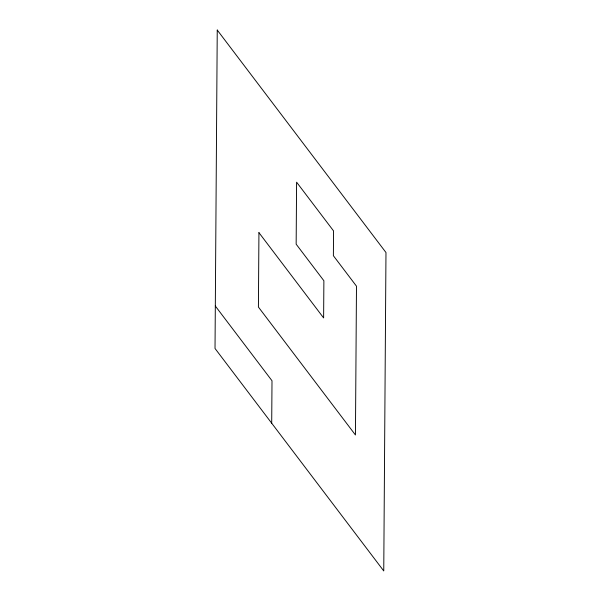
<?xml version="1.0" encoding="UTF-8"?>
<svg xmlns="http://www.w3.org/2000/svg" width="601" height="601" viewBox="0 0 601 601"><rect width="100%" height="100%" fill="white"/><g stroke="black" fill="none" stroke-linecap="round" stroke-linejoin="round"><path stroke-width="0.9" d="M271.705 423.217L272.005 380.756L215.323 306.022M217.246 30.05L215.023 348.475L383.754 570.95L385.977 252.525L217.246 30.05M258.933 232.647L258.415 307.051L355.446 434.981L356.483 286.174L333.382 255.71L333.555 230.912L296.594 182.178L296.158 244.179L323.879 280.735L323.623 317.937L258.933 232.647"/></g></svg>
